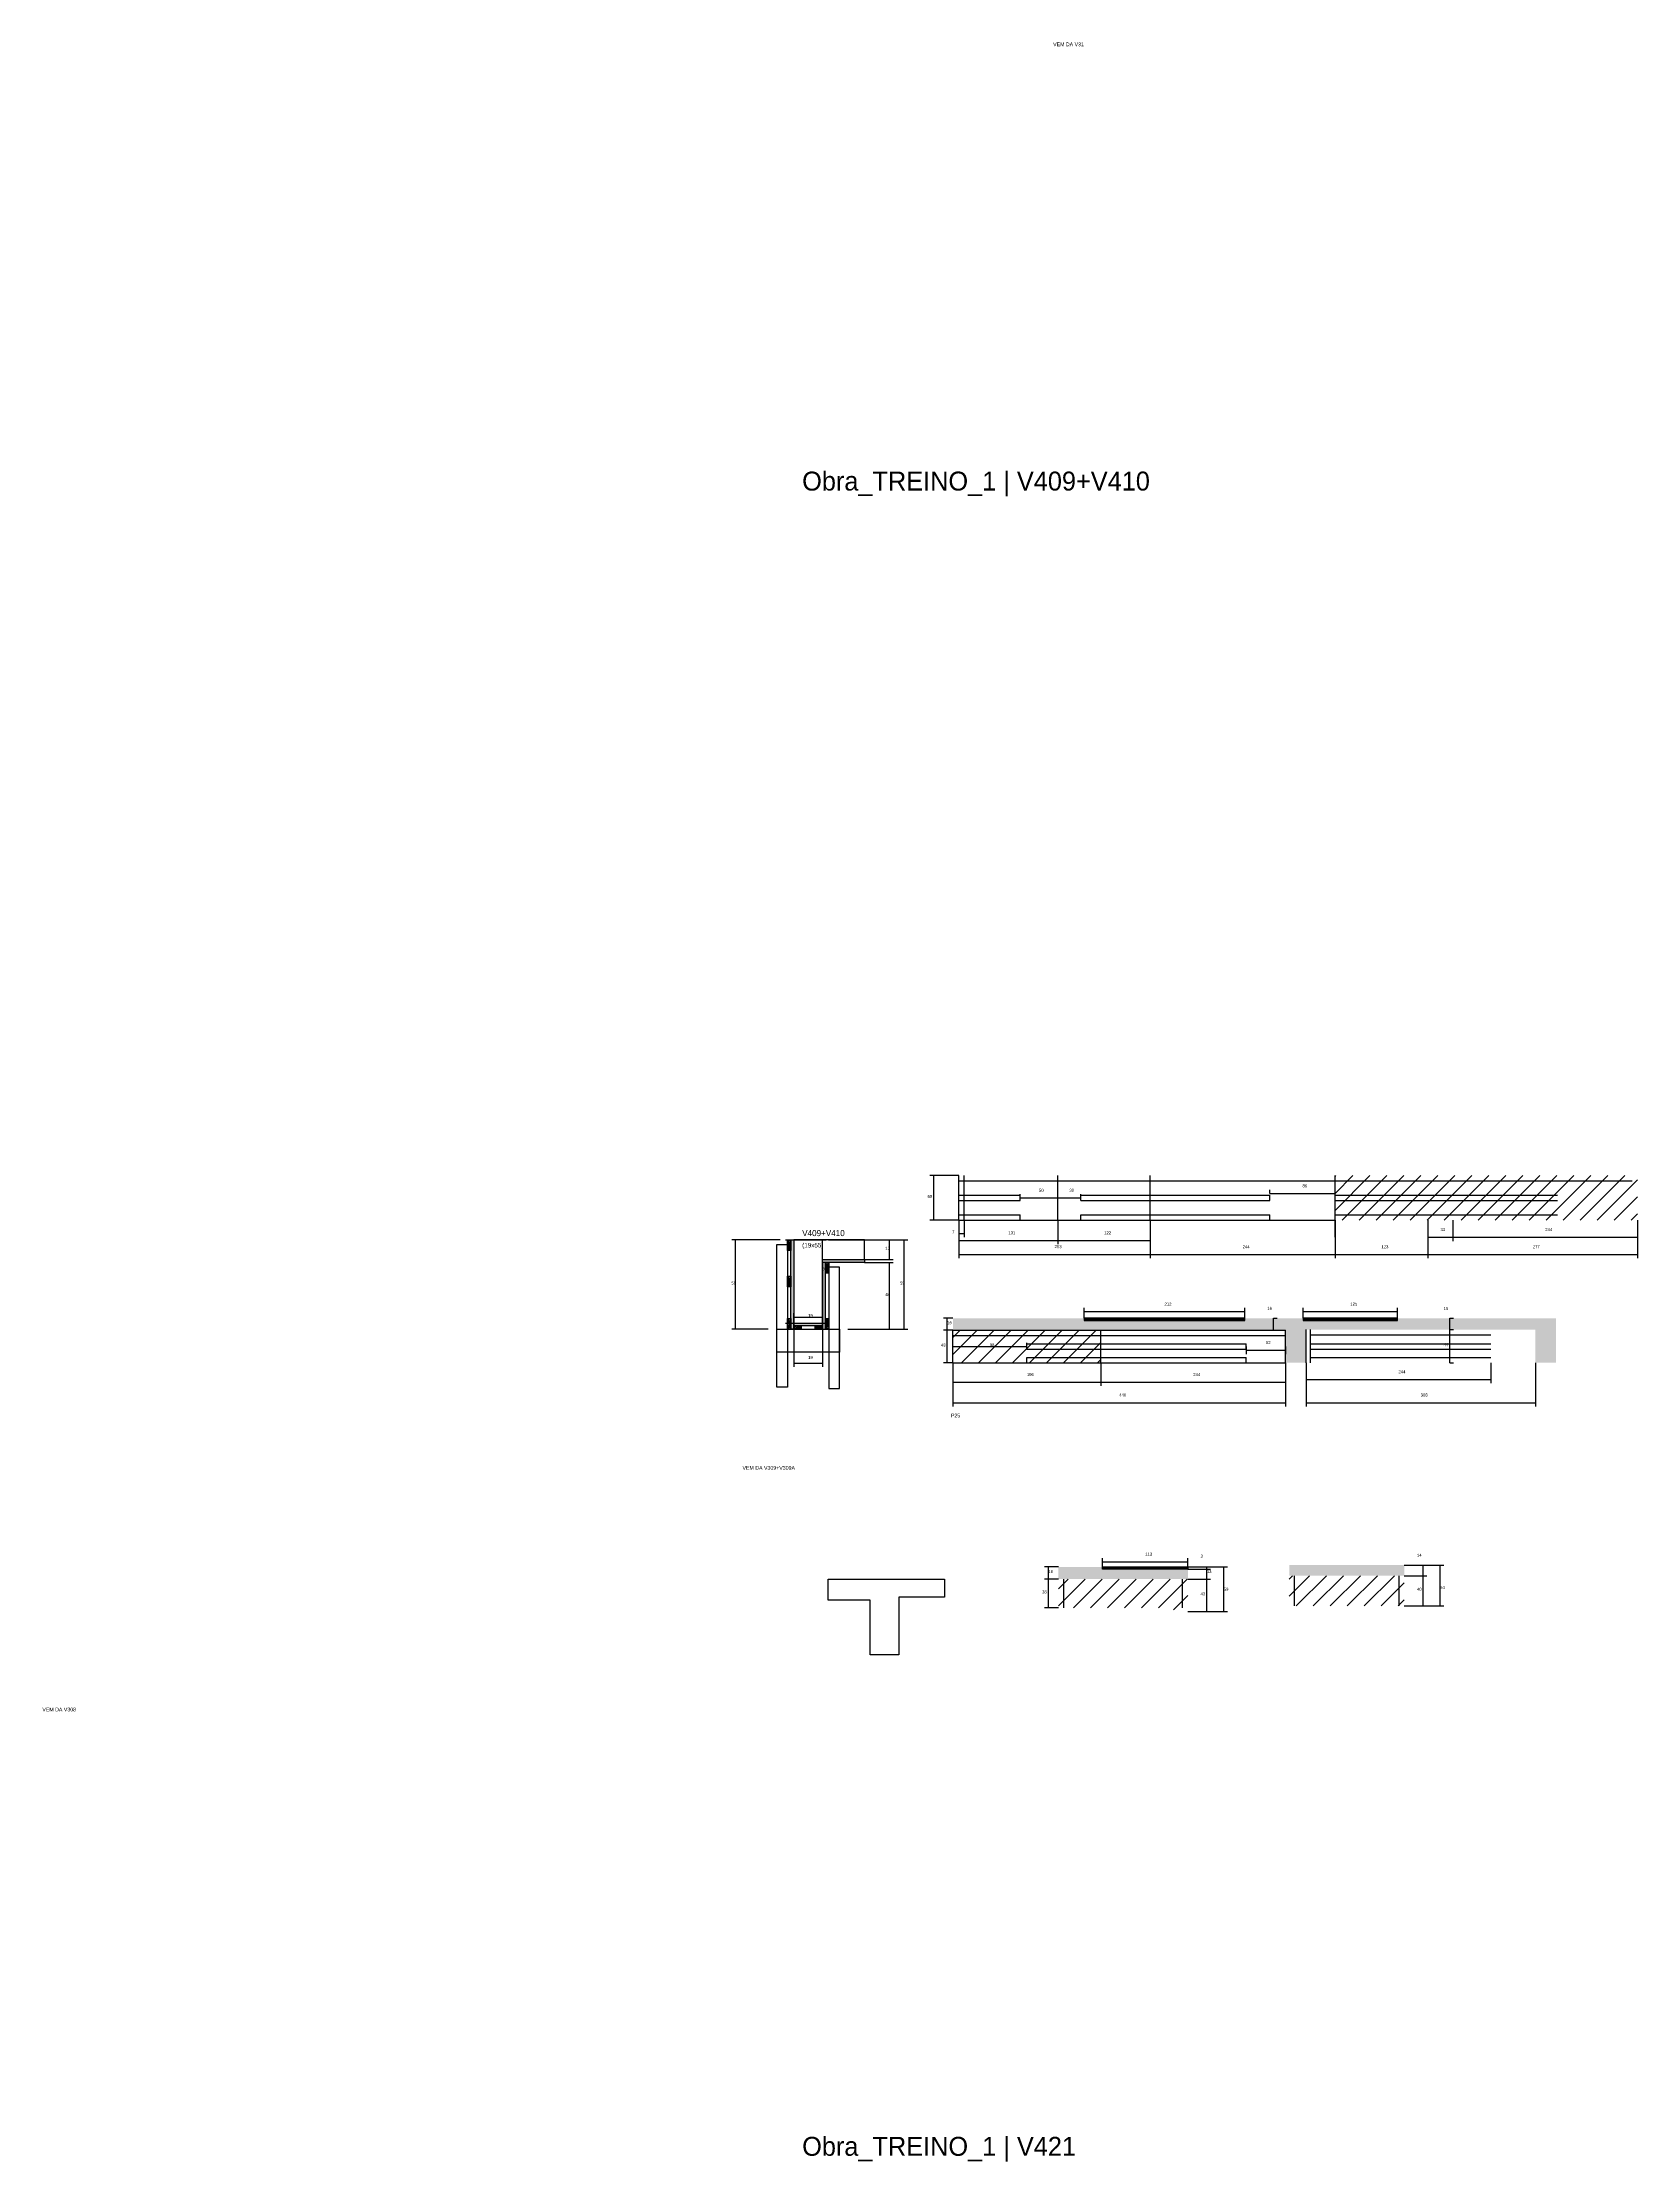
# Model space of a CAD drawing. Header units: metres. Extents: x -65046 to 21926, y -45195 to 1016.
# Drawn here: x 13396 to 15504, y -7818 to -5018 of the extents above; entities that cross this region are included whole.
import ezdxf

# ---------------------------------------------------------------- set-up
doc = ezdxf.new("R2010")
doc.units = ezdxf.units.M
for name, color, linetype in [('CONCRETO', 251, 'Continuous'), ('COTA', 241, 'Continuous'), ('Hachura', 253, 'Continuous'), ('LABEL_ID', 3, 'Continuous'), ('Madeira', 126, 'Continuous'), ('NOMENCLATURA', 7, 'Continuous'), ('Painéis', 200, 'Continuous'), ('REAPROVEITAMENTO', 251, 'Continuous'), ('SARR_2.2x7', 40, 'Continuous'), ('SARR_3.5x7', 81, 'Continuous'), ('SARR_EDITAR', 141, 'Continuous'), ('Texto Seção', 7, 'Continuous')]:
    doc.layers.add(name, color=color, linetype=linetype)

msp = doc.modelspace()

# ---------------------------------------------------------------- hatches: boundary and pattern name
at = {"layer": 'COTA'}
h = msp.add_hatch(dxfattribs=at)
h.set_pattern_fill('AR-CONC', scale=0.03)
h.paths.add_polyline_path([(15395.6, -6710.4), (15395.6, -6710.4), (15395.6, -6710.4), (15395.6, -6703.4), (15395.6, -6703.4), (15186.6, -6703.4), (15186.6, -6703.4), (15186.6, -6706.4), (15186.6, -6706.4), (15061.6, -6706.4), (15061.6, -6706.4), (15061.6, -6703.4), (15061.6, -6703.4), (14984.6, -6703.4), (14984.6, -6703.4), (14984.6, -6706.4), (14984.6, -6706.4), (14772.6, -6706.4), (14772.6, -6706.4), (14772.6, -6703.4), (14772.6, -6703.4), (14599.1, -6703.4), (14599.1, -6703.4), (14599.1, -6719.4), (14599.1, -6719.4), (14986.6, -6719.4), (14986.6, -6719.4), (15038.6, -6719.4), (15038.6, -6719.4), (15038.6, -6762.4), (15038.6, -6762.4), (15065.6, -6762.4), (15065.6, -6762.4), (15065.6, -6718.4), (15065.6, -6718.4), (15368.6, -6718.4), (15368.6, -6718.4), (15368.6, -6762.4), (15368.6, -6762.4), (15395.6, -6762.4), (15395.6, -6762.4), (15395.6, -6710.4)])
h = msp.add_hatch(dxfattribs=at)
h.set_pattern_fill('AR-CONC', scale=0.03)
h.paths.add_polyline_path([(15016.5, -6750.2), (15037.3, -6734.8), (15037.3, -6734.8), (15016.5, -6750.2)])
h = msp.add_hatch(dxfattribs=at)
h.set_pattern_fill('AR-CONC', scale=0.03)
h.paths.add_polyline_path([(14909.6, -7035), (14796.6, -7035), (14796.6, -7035), (14796.6, -7032), (14796.6, -7032), (14738.6, -7032), (14738.6, -7032), (14738.6, -7048), (14738.6, -7048), (14909.6, -7048), (14909.6, -7048), (14909.6, -7035)])
h = msp.add_hatch(dxfattribs=at)
h.set_pattern_fill('AR-CONC', scale=0.03)
h.paths.add_polyline_path([(15195.4, -7029.6), (15043.4, -7029.6), (15043.4, -7029.6), (15043.4, -7043.6), (15043.4, -7043.6), (15195.4, -7043.6), (15195.4, -7043.6), (15195.4, -7029.6)])
at = {"layer": 'Hachura'}
h = msp.add_hatch(dxfattribs=at)
h.set_pattern_fill('ANSI31', scale=0.5)
h.paths.add_polyline_path([(14384.8, -6614), (14380.4, -6614), (14380.4, -6614), (14380.4, -6600), (14380.4, -6600), (14384.8, -6600), (14384.8, -6600), (14384.8, -6614)])
h = msp.add_hatch(color=8, dxfattribs=at)
h.dxf.hatch_style = 1
h.paths.add_polyline_path([(14384.8, -6600), (14388.8, -6600), (14388.8, -6600), (14388.8, -6718), (14388.8, -6718), (14384.8, -6718), (14384.8, -6718), (14384.8, -6600)])
h = msp.add_hatch(color=8, dxfattribs=at)
h.dxf.hatch_style = 1
h.paths.add_polyline_path([(14426.8, -6630), (14426.8, -6626), (14426.8, -6626), (14482.4, -6626), (14482.4, -6626), (14482.4, -6630), (14482.4, -6630), (14426.8, -6630)])
h = msp.add_hatch(color=8, dxfattribs=at)
h.dxf.hatch_style = 1
h.paths.add_polyline_path([(14426.8, -6630), (14430.8, -6630), (14430.8, -6630), (14430.8, -6718), (14430.8, -6718), (14426.8, -6718), (14426.8, -6718), (14426.8, -6630)])
h = msp.add_hatch(dxfattribs=at)
h.set_pattern_fill('ANSI31', scale=0.5)
h.paths.add_polyline_path([(14435.2, -6644), (14430.8, -6644), (14430.8, -6644), (14430.8, -6630), (14430.8, -6630), (14435.2, -6630), (14435.2, -6630), (14435.2, -6644)])
h = msp.add_hatch(dxfattribs=at)
h.set_pattern_fill('ANSI31', scale=0.5)
h.paths.add_polyline_path([(14384.8, -6662.1), (14380.4, -6662.1), (14380.4, -6662.1), (14380.4, -6648.1), (14380.4, -6648.1), (14384.8, -6648.1), (14384.8, -6648.1), (14384.8, -6662.1)])
h = msp.add_hatch(dxfattribs=at)
h.set_pattern_fill('ANSI31', scale=0.5)
h.paths.add_polyline_path([(14384.8, -6718), (14380.4, -6718), (14380.4, -6718), (14380.4, -6704), (14380.4, -6704), (14384.8, -6704), (14384.8, -6704), (14384.8, -6718)])
h = msp.add_hatch(color=8, dxfattribs=at)
h.dxf.hatch_style = 1
h.paths.add_polyline_path([(14388.8, -6713.6), (14388.8, -6710), (14388.8, -6710), (14426.8, -6710), (14426.8, -6710), (14426.8, -6713.6), (14426.8, -6713.6), (14388.8, -6713.6)])
h = msp.add_hatch(dxfattribs=at)
h.set_pattern_fill('ANSI31', scale=0.5)
h.paths.add_polyline_path([(14388.8, -6718), (14388.8, -6713.6), (14388.8, -6713.6), (14398.8, -6713.6), (14398.8, -6713.6), (14398.8, -6718), (14398.8, -6718), (14388.8, -6718)])
h = msp.add_hatch(dxfattribs=at)
h.set_pattern_fill('ANSI31', scale=0.5)
h.paths.add_polyline_path([(14426.8, -6718), (14426.8, -6713.6), (14426.8, -6713.6), (14416.8, -6713.6), (14416.8, -6713.6), (14416.8, -6718), (14416.8, -6718), (14426.8, -6718)])
h = msp.add_hatch(dxfattribs=at)
h.set_pattern_fill('ANSI31', scale=0.5)
h.paths.add_polyline_path([(14435.2, -6718), (14430.8, -6718), (14430.8, -6718), (14430.8, -6704), (14430.8, -6704), (14435.2, -6704), (14435.2, -6704), (14435.2, -6718)])
at = {"layer": 'REAPROVEITAMENTO'}
h = msp.add_hatch(dxfattribs=at)
h.set_pattern_fill('ANSI31', scale=5)
h.paths.add_polyline_path([(15103.9, -6515.1), (15103.9, -6574.1), (15103.9, -6574.1), (15503.6, -6574.1), (15503.6, -6574.1), (15503.6, -6515.1), (15503.6, -6515.1), (15103.9, -6515.1)])
h = msp.add_hatch(dxfattribs=at)
h.set_pattern_fill('ANSI31', scale=5)
h.paths.add_polyline_path([(14794.6, -6762.4), (14794.6, -6719.4), (14794.6, -6719.4), (14599.1, -6719.4), (14599.1, -6719.4), (14599.1, -6762.4), (14599.1, -6762.4), (14794.6, -6762.4)])
h = msp.add_hatch(dxfattribs=at)
h.set_pattern_fill('ANSI31', scale=5)
h.paths.add_polyline_path([(14738.6, -7086), (14890.6, -7086), (14890.6, -7086), (14890.6, -7091), (14890.6, -7091), (14909.6, -7091), (14909.6, -7091), (14909.6, -7048), (14909.6, -7048), (14738.6, -7048), (14738.6, -7048), (14738.6, -7086)])
h = msp.add_hatch(dxfattribs=at)
h.set_pattern_fill('ANSI31', scale=5)
h.paths.add_polyline_path([(15195.4, -7083.6), (15195.4, -7043.6), (15195.4, -7043.6), (15043.4, -7043.6), (15043.4, -7043.6), (15043.4, -7083.6), (15043.4, -7083.6), (15195.4, -7083.6)])

# ---------------------------------------------------------------- linework, layer by layer
at = {"layer": 'CONCRETO'}
for points in [[(14482.4, -6626), (14482.4, -6600), (14426.8, -6600), (14426.8, -6600), (14388.8, -6600), (14388.8, -6710), (14426.8, -6710), (14426.8, -6626)], [(14434.2, -7076), (14434.2, -7048), (14587.8, -7048), (14587.8, -7072), (14527.8, -7072), (14527.8, -7148), (14489.8, -7148), (14489.8, -7076)]]:
    msp.add_lwpolyline(points, close=True, dxfattribs=at)
at = {"layer": 'COTA'}
for p, q in [((14687.9, -6544.6), (14687.9, -6539.6)), ((14687.9, -6544.6), (14737.9, -6544.6)), ((14737.9, -6544.6), (14737.9, -6539.6)), ((14737.9, -6544.6), (14737.9, -6539.6)), ((14737.9, -6544.6), (14767.9, -6544.6)), ((14767.9, -6544.6), (14767.9, -6539.6)), ((15017.9, -6538.7), (15017.9, -6533.7)), ((15017.9, -6538.7), (15103.9, -6538.7)), ((15103.9, -6538.7), (15103.9, -6533.7)), ((14606.9, -6574.1), (14606.9, -6605.7)), ((14606.9, -6574.1), (14606.9, -6624.1)), ((14606.9, -6574.1), (14606.9, -6596.4)), ((14613.9, -6574.1), (14613.9, -6596.4)), ((14737.9, -6574.1), (14737.9, -6605.7)), ((14737.9, -6574.1), (14737.9, -6605.7)), ((14859.9, -6574.1), (14859.9, -6605.7)), ((14859.9, -6574.1), (14859.9, -6624.1)), ((15226.6, -6574.1), (15226.6, -6624.1)), ((15226.6, -6574.1), (15226.6, -6601.5)), ((15226.6, -6574.1), (15226.6, -6624.1)), ((15259.6, -6574.1), (15259.6, -6601.5)), ((15259.6, -6574.1), (15259.6, -6601.5)), ((15503.6, -6574.1), (15503.6, -6624.1)), ((15503.6, -6574.1), (15503.6, -6601.5)), ((14370.8, -6600), (14306.9, -6600)), ((14311.9, -6718), (14311.9, -6600)), ((14377.8, -6600), (14431.8, -6600)), ((14426.8, -6710), (14426.8, -6600)), ((14434.8, -6600), (14539.7, -6600)), ((14482.4, -6600), (14520.4, -6600)), ((14515.4, -6626), (14515.4, -6600)), ((14534.7, -6718), (14534.7, -6600)), ((14606.9, -6591.4), (14613.9, -6591.4)), ((14606.9, -6600.7), (14737.9, -6600.7)), ((14737.9, -6600.7), (14859.9, -6600.7)), ((15103.9, -6596.6), (15103.9, -6624.1)), ((15226.6, -6596.5), (15259.6, -6596.5)), ((15259.6, -6596.5), (15503.6, -6596.5)), ((14482.4, -6626), (14520.4, -6626)), ((14482.4, -6630), (14520.4, -6630)), ((14515.4, -6718), (14515.4, -6630)), ((14606.9, -6619.1), (14859.9, -6619.1)), ((15103.9, -6619.1), (15226.6, -6619.1)), ((15226.6, -6619.1), (15503.6, -6619.1)), ((14772.6, -6703.4), (14772.6, -6689.8)), ((14984.6, -6703.4), (14984.6, -6689.8)), ((15061.6, -6703.4), (15061.6, -6689.8)), ((15186.6, -6703.4), (15186.6, -6689.8)), ((14355.2, -6718), (14306.9, -6718)), ((14377.8, -6710), (14431.8, -6710)), ((14388.8, -6718), (14388.8, -6697)), ((14388.8, -6702), (14426.8, -6702)), ((14388.8, -6718), (14388.8, -6767.8)), ((14426.8, -6718), (14426.8, -6697)), ((14426.8, -6718), (14426.8, -6767.8)), ((14460.4, -6718), (14539.7, -6718)), ((14460.4, -6718), (14520.4, -6718)), ((14599.1, -6703.4), (14586.5, -6703.4)), ((14599.1, -6719.4), (14586.5, -6719.4)), ((14599.1, -6719.4), (14586.5, -6719.4)), ((14591.5, -6719.4), (14591.5, -6703.4)), ((14591.5, -6762.4), (14591.5, -6719.4)), ((14772.6, -6694.8), (14984.6, -6694.8)), ((15061.6, -6694.8), (15186.6, -6694.8)), ((14599.1, -6742), (14599.1, -6735.9)), ((14599.1, -6740.9), (14696.6, -6740.9)), ((14696.6, -6742), (14696.6, -6735.9)), ((14986.6, -6740.9), (14986.6, -6750.8)), ((14986.6, -6745.8), (15038.6, -6745.8)), ((15038.6, -6740.9), (15038.6, -6750.8)), ((14388.8, -6762.8), (14426.8, -6762.8)), ((14599.1, -6762.4), (14586.5, -6762.4)), ((14599.1, -6762.4), (14599.1, -6793)), ((14794.6, -6762.4), (14794.6, -6793)), ((14599.1, -6788), (14794.6, -6788)), ((14796.6, -7032), (14796.6, -7020.3)), ((14796.6, -7025.3), (14909.6, -7025.3)), ((14909.6, -7032), (14909.6, -7020.3)), ((14738.6, -7032), (14720.2, -7032)), ((14738.6, -7048), (14720.2, -7048)), ((14738.6, -7048), (14720.2, -7048)), ((14725.2, -7048), (14725.2, -7032)), ((14725.2, -7086), (14725.2, -7048)), ((14909.6, -7032), (14961.9, -7032)), ((14909.6, -7032), (14939.5, -7032)), ((14909.6, -7035), (14939.5, -7035)), ((14909.6, -7035), (14939.5, -7035)), ((14909.6, -7048), (14939.5, -7048)), ((14909.6, -7048), (14939.5, -7048)), ((14934.5, -7035), (14934.5, -7032)), ((14934.5, -7048), (14934.5, -7035)), ((14934.5, -7091), (14934.5, -7048)), ((14956.9, -7091), (14956.9, -7032)), ((15195.4, -7029.6), (15247.7, -7029.6)), ((15195.4, -7029.6), (15225.2, -7029.6)), ((15195.4, -7043.6), (15225.2, -7043.6)), ((15195.4, -7043.6), (15225.2, -7043.6)), ((15220.2, -7043.6), (15220.2, -7029.6)), ((15220.2, -7083.6), (15220.2, -7043.6)), ((15242.7, -7083.6), (15242.7, -7029.6)), ((14738.6, -7086), (14720.2, -7086)), ((14909.6, -7091), (14939.5, -7091)), ((14909.6, -7091), (14961.9, -7091)), ((15195.4, -7083.6), (15225.2, -7083.6)), ((15195.4, -7083.6), (15247.7, -7083.6))]:
    msp.add_line(p, q, dxfattribs=at)
at = {"layer": 'Madeira'}
for points in [[(14384.8, -6614), (14380.4, -6614), (14380.4, -6600), (14384.8, -6600)], [(14435.2, -6644), (14430.8, -6644), (14430.8, -6630), (14435.2, -6630)], [(14384.8, -6662.1), (14380.4, -6662.1), (14380.4, -6648.1), (14384.8, -6648.1)], [(14384.8, -6718), (14380.4, -6718), (14380.4, -6704), (14384.8, -6704)], [(14388.8, -6718), (14388.8, -6713.6), (14398.8, -6713.6), (14398.8, -6718)], [(14426.8, -6718), (14426.8, -6713.6), (14416.8, -6713.6), (14416.8, -6718)], [(14435.2, -6718), (14430.8, -6718), (14430.8, -6704), (14435.2, -6704)]]:
    msp.add_lwpolyline(points, close=True, dxfattribs=at)
at = {"layer": 'Painéis'}
for p, q in [((14606.9, -6515.1), (14568.7, -6515.1)), ((14573.7, -6574.1), (14573.7, -6515.1)), ((14606.9, -6574.1), (14606.9, -6515.1)), ((14737.9, -6574.1), (14737.9, -6515.1)), ((14859.9, -6574.1), (14859.9, -6515.1)), ((15103.9, -6596.6), (15103.9, -6515.1)), ((14606.9, -6574.1), (14568.7, -6574.1)), ((14606.9, -6574.1), (15103.9, -6574.1)), ((14859.9, -6574.1), (14859.9, -6624.1)), ((15103.9, -6574.1), (15103.9, -6624.1)), ((14426.8, -6626), (14482.4, -6626)), ((14859.9, -6619.1), (15103.9, -6619.1)), ((14388.8, -6710), (14426.8, -6710)), ((14599.1, -6719.4), (14986.6, -6719.4)), ((14599.1, -6762.4), (14599.1, -6719.4)), ((14772.6, -6703.4), (14984.6, -6703.4)), ((14772.6, -6706.4), (14984.6, -6706.4)), ((14794.6, -6762.4), (14794.6, -6719.4)), ((14986.6, -6719.4), (15038.6, -6719.4)), ((15022.5, -6719.4), (15022.5, -6703.4)), ((15022.5, -6703.4), (15027.5, -6703.4)), ((15022.5, -6719.4), (15027.5, -6719.4)), ((15038.6, -6762.4), (15038.6, -6719.4)), ((15061.6, -6703.4), (15186.6, -6703.4)), ((15061.6, -6706.4), (15186.6, -6706.4)), ((15065.6, -6762.4), (15065.6, -6718.4)), ((15255.5, -6718.4), (15255.5, -6703.4)), ((15255.5, -6703.4), (15260.5, -6703.4)), ((15255.5, -6718.4), (15260.5, -6718.4)), ((15255.5, -6762.4), (15255.5, -6718.4)), ((15255.5, -6718.4), (15260.5, -6718.4)), ((14599.1, -6762.4), (15038.6, -6762.4)), ((14599.1, -6762.4), (14599.1, -6820.1)), ((14794.6, -6762.4), (14794.6, -6793)), ((15038.6, -6762.4), (15038.6, -6793)), ((15038.6, -6762.4), (15038.6, -6820.1)), ((15065.6, -6762.4), (15065.6, -6789.3)), ((15065.6, -6762.4), (15065.6, -6820.1)), ((15255.5, -6762.4), (15260.5, -6762.4)), ((15309.6, -6762.4), (15309.6, -6789.3)), ((15368.6, -6762.4), (15368.6, -6820.1)), ((14794.6, -6788), (15038.6, -6788)), ((15065.6, -6784.3), (15309.6, -6784.3)), ((14599.1, -6815.1), (15038.6, -6815.1)), ((15065.6, -6815.1), (15368.6, -6815.1))]:
    msp.add_line(p, q, dxfattribs=at)
for points in [[(14384.8, -6600), (14388.8, -6600), (14388.8, -6718), (14384.8, -6718)], [(14426.8, -6630), (14426.8, -6626), (14482.4, -6626), (14482.4, -6630)], [(14430.8, -6630), (14426.8, -6630), (14426.8, -6718), (14430.8, -6718)], [(14388.8, -6713.6), (14388.8, -6710), (14426.8, -6710), (14426.8, -6713.6)], [(14984.6, -6703.4), (14772.6, -6703.4), (14772.6, -6706.4), (14984.6, -6706.4)], [(15186.6, -6703.4), (15061.6, -6703.4), (15061.6, -6706.4), (15186.6, -6706.4)], [(14796.6, -7032), (14909.6, -7032), (14909.6, -7035), (14796.6, -7035)]]:
    msp.add_lwpolyline(points, close=True, dxfattribs=at)
at = {"layer": 'SARR_2.2x7'}
for p, q in [((14606.9, -6522.1), (14859.9, -6522.1)), ((14613.9, -6574.1), (14613.9, -6515.1)), ((14859.9, -6522.1), (15226.6, -6522.1)), ((15226.6, -6522.1), (15496.6, -6522.1)), ((14606.9, -6541.1), (14687.9, -6541.1)), ((14606.9, -6548.1), (14687.9, -6548.1)), ((14687.9, -6548.1), (14687.9, -6541.1)), ((14767.9, -6541.1), (14859.9, -6541.1)), ((14767.9, -6548.1), (14767.9, -6541.1)), ((14767.9, -6548.1), (14859.9, -6548.1)), ((14859.9, -6541.1), (15017.9, -6541.1)), ((14859.9, -6548.1), (15017.9, -6548.1)), ((15017.9, -6548.1), (15017.9, -6541.1)), ((15103.9, -6541.1), (15226.6, -6541.1)), ((15103.9, -6548.1), (15103.9, -6541.1)), ((15103.9, -6548.1), (15226.6, -6548.1)), ((15226.6, -6541.1), (15397.6, -6541.1)), ((15226.6, -6548.1), (15397.6, -6548.1)), ((14606.9, -6567.1), (14687.9, -6567.1)), ((14687.9, -6574.1), (14687.9, -6567.1)), ((14767.9, -6567.1), (14859.9, -6567.1)), ((14767.9, -6574.1), (14767.9, -6567.1)), ((14859.9, -6567.1), (15017.9, -6567.1)), ((14859.9, -6574.1), (15017.9, -6574.1)), ((15017.9, -6574.1), (15017.9, -6567.1)), ((15103.9, -6567.1), (15226.6, -6567.1)), ((15103.9, -6574.1), (15103.9, -6567.1)), ((15226.6, -6567.1), (15397.6, -6567.1)), ((15071.6, -6762.4), (15071.6, -6718.4)), ((14599.1, -6726.4), (14794.6, -6726.4)), ((14696.6, -6744.4), (14696.6, -6737.4)), ((14696.6, -6737.4), (14794.6, -6737.4)), ((14696.6, -6744.4), (14794.6, -6744.4)), ((14794.6, -6726.4), (14986.6, -6726.4)), ((14794.6, -6737.4), (14986.6, -6737.4)), ((14794.6, -6744.4), (14986.6, -6744.4)), ((14986.6, -6726.4), (15038.6, -6726.4)), ((14986.6, -6744.4), (14986.6, -6737.4)), ((15071.6, -6725.4), (15309.6, -6725.4)), ((15071.6, -6737.4), (15309.6, -6737.4)), ((15071.6, -6744.4), (15309.6, -6744.4)), ((14696.6, -6762.4), (14696.6, -6755.4)), ((14696.6, -6755.4), (14794.6, -6755.4)), ((14794.6, -6755.4), (14986.6, -6755.4)), ((14986.6, -6762.4), (14986.6, -6755.4)), ((15071.6, -6755.4), (15309.6, -6755.4)), ((14745.6, -7086), (14745.6, -7048)), ((14902.6, -7086), (14902.6, -7048)), ((15050.4, -7083.6), (15050.4, -7043.6)), ((15188.4, -7083.6), (15188.4, -7043.6))]:
    msp.add_line(p, q, dxfattribs=at)
at = {"layer": 'SARR_3.5x7'}
for points in [[(14366.4, -6606), (14380.4, -6606), (14380.4, -6794.5), (14366.4, -6794.5)], [(14449.2, -6636), (14435.2, -6636), (14435.2, -6796.5), (14449.2, -6796.5)], [(14366.4, -6718), (14449.2, -6718), (14449.2, -6748.1), (14366.4, -6748.1)]]:
    msp.add_lwpolyline(points, close=True, dxfattribs=at)
at = {"layer": 'SARR_EDITAR'}
for p, q in [((14772.6, -6704.9), (14984.6, -6704.9)), ((15061.6, -6704.9), (15186.6, -6704.9)), ((14796.6, -7033.5), (14909.6, -7033.5))]:
    msp.add_line(p, q, dxfattribs=at)

# ---------------------------------------------------------------- texts
at = {"layer": 'COTA'}
for s, p in [('50', (14712.9, -6536.5)), ('30', (14752.9, -6536.4)), ('86', (15060.9, -6530.6)), ('7', (14598, -6591.4)), ('131', (14672.4, -6592.5)), ('253', (14733.4, -6610.9)), ('122', (14798.9, -6592.7)), ('123', (15165.2, -6611)), ('33', (15243.1, -6588.3)), ('277', (15365.1, -6611)), ('244', (15381.6, -6588.4)), ('13', (14509.9, -6613)), ('59', (14306.4, -6659)), ('55', (14426.8, -6640)), ('59', (14529.2, -6659)), ('44', (14509.9, -6674)), ('212', (14878.6, -6686.7)), ('125', (15124.1, -6686.7)), ('19', (14407.8, -6702)), ('16', (14591.5, -6711.4)), ('43', (14583.3, -6740.9)), ('98', (14647.8, -6740.9)), ('52', (15012.6, -6737.7)), ('19', (14407.8, -6757.3)), ('196', (14696.8, -6779.9)), ('113', (14853.1, -7017.1)), ('3', (14926.3, -7019.8)), ('14', (15212.2, -7018.6)), ('16', (14725.2, -7040)), ('13', (14934.5, -7040)), ('38', (14716.9, -7067)), ('43', (14926.3, -7069.5)), ('59', (14956.9, -7063.5)), ('40', (15212.1, -7063.6)), ('54', (15242.7, -7061.1))]:
    msp.add_text(s, height=4, dxfattribs=at).set_placement(p)
at = {"layer": 'LABEL_ID'}
for s, p in [('Obra_TREINO_1 | V409+V410', (14400, -5610)), ('Obra_TREINO_1 | V421', (14400, -7810))]:
    msp.add_text(s, height=25, dxfattribs=at).set_placement(p)
at = {"layer": 'NOMENCLATURA'}
msp.add_text('P25', height=5, dxfattribs=at).set_placement((14596.5, -6834.5))
at = {"layer": 'Painéis'}
for s, p in [('59', (14565.6, -6544.6)), ('244', (14981.9, -6611)), ('16', (15014.4, -6692.4)), ('15', (15247.4, -6692.7)), ('44', (15247.4, -6740.4)), ('244', (15187.6, -6776.2)), ('440', (14818.8, -6806.9)), ('244', (14916.6, -6780)), ('303', (15217.1, -6806.9))]:
    msp.add_text(s, height=4, dxfattribs=at).set_placement(p)
at = {"layer": 'Texto Seção'}
for s, height, p in [('VEM DA V31', 5, (14731.5, -5023)), ('V409+V410', 8, (14400, -6595)), ('(19x55)', 6, (14400, -6610)), ('VEM DA V309+V309A', 5, (14321.2, -6903.7)), ('VEM DA V308', 5, (13396.3, -7222.9))]:
    msp.add_text(s, height=height, dxfattribs=at).set_placement(p)

doc.saveas('drawing.dxf')
